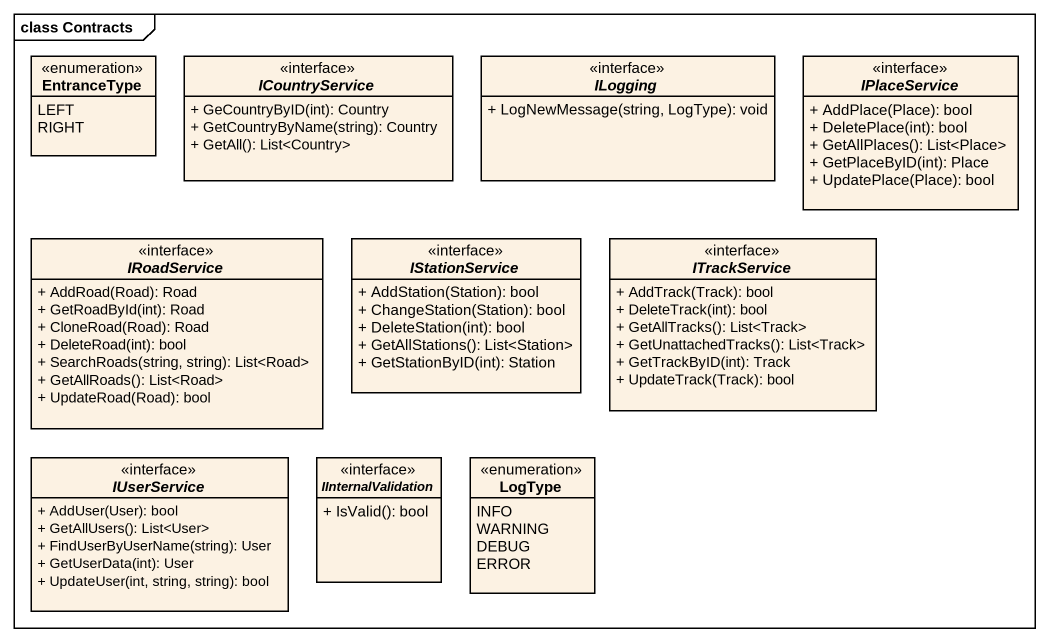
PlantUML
@startuml
mainframe class Contracts
hide circle
hide empty members
skinparam classAttributeIconSize 0
enum EntranceType {
  LEFT
  RIGHT
}
interface ICountryService {
  + GeCountryByID(int): Country
  + GetCountryByName(string): Country
  + GetAll(): List<Country>
}
interface ILogging {
  + LogNewMessage(string, LogType): void
}
interface IPlaceService {
  + AddPlace(Place): bool
  + DeletePlace(int): bool
  + GetAllPlaces(): List<Place>
  + GetPlaceByID(int): Place
  + UpdatePlace(Place): bool
}
interface IRoadService {
  + AddRoad(Road): Road
  + GetRoadById(int): Road
  + CloneRoad(Road): Road
  + DeleteRoad(int): bool
  + SearchRoads(string, string): List<Road>
  + GetAllRoads(): List<Road>
  + UpdateRoad(Road): bool
}
interface IStationService {
  + AddStation(Station): bool
  + ChangeStation(Station): bool
  + DeleteStation(int): bool
  + GetAllStations(): List<Station>
  + GetStationByID(int): Station
}
interface ITrackService {
  + AddTrack(Track): bool
  + DeleteTrack(int): bool
  + GetAllTracks(): List<Track>
  + GetUnattachedTracks(): List<Track>
  + GetTrackByID(int): Track
  + UpdateTrack(Track): bool
}
interface IUserService {
  + AddUser(User): bool
  + GetAllUsers(): List<User>
  + FindUserByUserName(string): User
  + GetUserData(int): User
  + UpdateUser(int, string, string): bool
}
interface IInternalValidation {
  + IsValid(): bool
}
enum LogType {
  INFO
  WARNING
  DEBUG
  ERROR
}
@enduml
